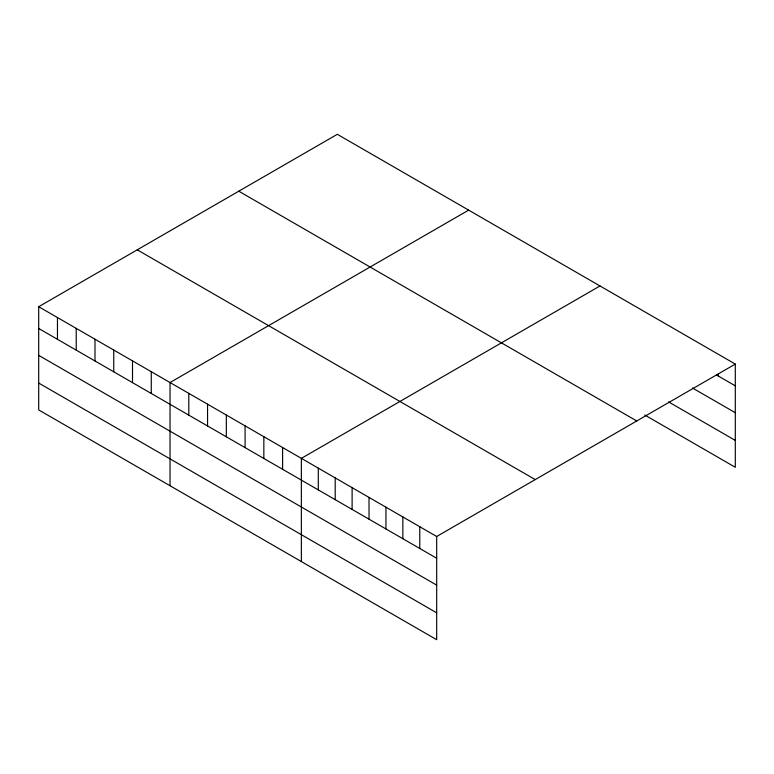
<?xml version="1.0" encoding="UTF-8"?>
<svg xmlns="http://www.w3.org/2000/svg" width="774" height="774" viewBox="0 0 774 774"><rect width="100%" height="100%" fill="white"/><g stroke="black" fill="none" stroke-linecap="round" stroke-linejoin="round"><path stroke-width="1.16" d="M38.7 306.717L436.681 536.488L436.681 639.692L38.7 409.92L38.7 306.717L337.319 134.308L735.3 364.08L735.3 467.283L644.761 415.009M468.647 210.131L170.038 382.54L170.038 485.743M599.985 285.964L301.367 458.363L301.367 561.566M436.681 536.488L735.3 364.08M716.395 374.926L735.3 385.849M692.517 388.016L735.3 412.716M668.639 401.929L735.3 440.416M238.769 191.197L636.76 420.979M137.24 249.818L535.231 479.59M38.7 328.476L436.681 558.248M38.7 355.353L436.681 585.125M38.7 383.043L436.681 612.814M718.388 373.658L718.388 376.077M419.769 526.726L419.769 548.485M402.857 516.955L402.857 538.714M385.945 507.193L385.945 528.952M369.024 497.421L369.024 519.19M352.112 487.659L352.112 509.418M335.2 477.897L335.2 499.656M318.288 468.125L318.288 489.894M282.607 447.527L282.607 469.296M263.847 436.7L263.847 458.46M245.087 425.864L245.087 447.624M226.318 415.038L226.318 436.797M207.558 404.202L207.558 425.961M188.798 393.366L188.798 415.135M151.269 371.704L151.269 393.463M132.509 360.877L132.509 382.637M113.749 350.042L113.749 371.801M94.989 339.206L94.989 360.965M76.22 328.379L76.22 350.138M57.46 317.543L57.46 339.302"/></g></svg>
